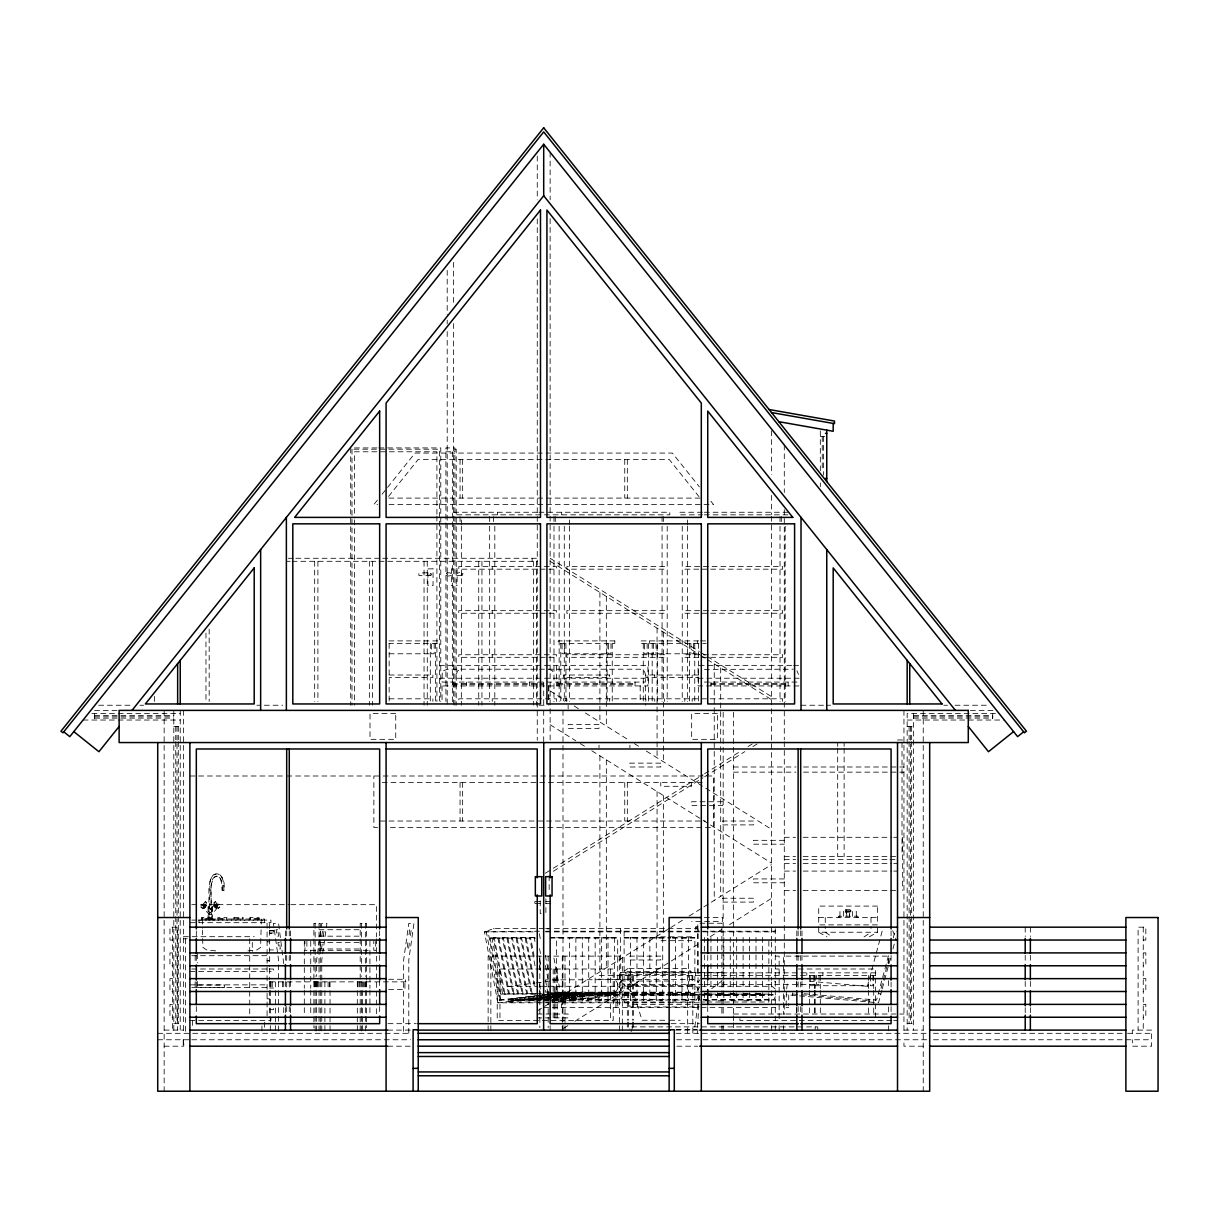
<?xml version="1.0" encoding="UTF-8"?>
<svg xmlns="http://www.w3.org/2000/svg" width="1219" height="1219" viewBox="0 0 1219 1219"><rect width="100%" height="100%" fill="white"/><g stroke="black" fill="none" stroke-linecap="round" stroke-linejoin="round"><path stroke-width="0.75" stroke-dasharray="5 3.75" d="M203.223 906.159L204.457 904.65L205.295 906.433L204.076 907.195L203.223 906.159L204.457 904.65M204.076 907.195L203.238 905.412M694.83 1026.794L699.34 994.11L697.283 1033.316M786.133 1005.751L786.362 992.159M786.636 988.959L787.779 980.99M792.548 995.283L792.777 992.723M869.543 1002.018L869.756 999.458M620.471 928.726L620.898 996.609L619.953 999.047L617.683 1000.052M545.685 928.604L697.984 928.604L698.091 996.609L697.146 999.047L694.876 1000.052M775.284 996.609L774.339 999.047L772.069 1000.052M456.211 674.366L457.719 670.724L461.361 669.216M894.197 934.318L892.704 930.706M319.972 948.976L320.871 942.546M321.77 936.177L322.669 929.731M321.511 948.976L322.425 942.546M323.309 936.177L324.224 929.731M867.273 986.75L882.602 929.548M804.037 993.714L876.583 1000.052L888.712 954.767M893.222 937.975L895.036 931.209L897.519 931.88M881.047 988.35L887.341 964.869M887.828 963.056L889.763 955.833M881.916 990.072L878.503 1002.81L786.133 994.719M882.297 988.685L891.18 955.528M892.948 948.931L895.843 938.097M200.937 906.936L202.415 908.292L206.712 903.035L206.255 902.197L205.249 901.679L200.937 906.936L202.415 908.292M205.249 901.679L206.712 903.035M208.678 911.766L209.958 914.082L211.771 914.631L216.921 908.338L215.641 906.022L213.828 905.473L208.678 911.766L211.451 913.199L211.771 914.631M213.828 905.473L215.108 907.789L216.921 908.338M775.284 930.387L774.857 931.209M631.061 1031.685L632.783 1026.794M620.471 990.59L621.842 987.299L624.113 986.293L666.945 986.293M697.664 990.59L697.664 988.015L695.714 986.415L668.804 986.293M214.285 904.132L214.544 906.128L219.725 905.565L219.572 904.33L214.285 904.132L215.458 905.565L214.544 906.128M218.094 905.245L218.551 904.132M213.889 903.035L215.367 901.679L219.816 907.454L218.201 908.292L213.889 903.035L215.367 901.679M218.201 908.292L219.664 906.936M620.471 931.209L620.898 930.387L621.324 931.209M697.664 931.209L698.091 930.387L698.517 931.209M214.864 905.336L214.133 906.342L216.266 908.018L214.514 905.869L216.113 905.9L216.997 907.012L216.266 908.018M377.402 500.125L373.867 504.529L377.661 504.529M382.096 494.244L415.039 453.072L672.355 453.072L699.416 486.884M205.874 906.128L206.133 904.132L200.845 904.33L200.693 905.565L205.874 906.128L205.112 904.33L206.133 904.132M215.153 905.687L215.992 904.65L217.211 905.412L216.373 907.195L215.153 905.687L216.373 907.195M215.153 906.433L215.992 904.65M216.373 906.433L217.211 905.412M203.847 907.439L205.996 905.793L205.371 907.485L203.756 907.545L205.615 905.336L203.466 906.982L204.152 908.018M699.706 986.75L698.091 989.737L697.984 988.853L698.517 990.59M534.821 901.588L534.821 903.37M711.667 988.655L721.892 981.036L721.892 923.24L697.817 923.24L697.817 972.457M699.706 979.908L698.091 982.544L697.146 980.366L694.876 979.619L624.113 979.619L621.842 980.366L620.898 982.544L619.953 980.366L617.683 979.619L545.304 979.908M864.058 936.908L870.991 932.23M545.304 873.276L551.75 869.254M553.35 868.248L702.997 774.735M704.597 773.73L739.994 751.605M748.039 746.577L752.87 743.56M553.35 871.28L703.013 777.752M704.628 776.747L744.855 751.605M752.9 746.577L757.73 743.56M537.259 1010.993L682.61 920.147M689.07 916.109L771.429 864.637M563.635 1028.287L568.465 1025.27M574.911 1021.248L698.944 943.719M710.22 936.68L721.496 929.625M729.541 924.596L771.429 898.418M204.076 906.433L205.31 905.687M869.36 936.771L877.528 932.23L877.528 926.714M506.952 986.75L534.349 983.078M545.304 986.75L546.92 986.293M699.416 1002.81L497.87 1002.81L484.431 931.88L540.779 931.209L539.011 931.88M544.36 994.11L500.765 994.11L490.16 938.097L537.396 937.426M493.314 937.761L494.183 937.426L504.803 993.439L503.919 993.775L493.314 937.761L498.739 937.426L509.344 993.439L503.919 993.775M502.411 937.761L503.279 937.426L513.9 993.439L513.016 993.775L502.411 937.761L507.835 937.426L518.441 993.439L513.016 993.775M511.508 937.761L512.376 937.426L522.997 993.439L522.113 993.775L511.508 937.761L516.932 937.426L527.537 993.439L522.113 993.775M520.604 937.761L521.473 937.426L532.093 993.439L531.21 993.775L520.604 937.761L526.029 937.426L534.867 984.099M535.004 965.768L529.701 937.761L530.57 937.426L534.821 959.841M529.701 937.761L535.126 937.426M500.765 994.11L544.223 993.439M541.19 993.439L540.307 993.775L539.255 988.167M547.361 928.726L548.428 929.046M544.116 928.604L493.436 928.604L487.905 930.706L500.399 999.047L501.497 1000.052M430.475 573.357C427.503 579.086 440.181 570.629 418.894 573.357L418.894 575.429L430.475 575.429M451.457 573.357C443.792 570.721 443.792 578.065 451.457 575.429M446.565 575.429L447.586 574.393L446.565 573.357M462.001 573.357C459.395 579.894 468.294 568.983 457.11 573.357M704.475 669.383L793.295 669.216M536.208 982.849L562.233 979.619M486.183 931.209L499.226 1000.052L544.253 994.475M546.142 994.247L551.765 993.561M553.639 993.317L563.026 992.159L563.193 995.283M617.683 1002.018L508.765 1002.018L508.597 999.458L540.52 995.512M542.394 995.283L548.017 994.582M549.906 994.354L563.041 992.723M552.177 994.354L510.868 999.458L510.959 1000.738L538.036 997.95M554.051 994.11L565.311 992.723L565.387 994.003L579.04 994.003L578.964 992.723L497.87 1002.81M537.945 996.67L515.424 999.458L515.5 1000.738M539.834 996.441L569.867 992.723L569.943 994.003L539.91 997.721M510.959 1000.738L574.408 992.723L574.499 994.003L553.837 996.563M508.765 1002.018L540.672 998.071M542.546 997.843L583.505 992.723L583.596 994.003M519.98 999.458L520.056 1000.738L544.451 997.721M546.341 997.492L551.963 996.792M520.056 1000.738L537.747 999.108M539.621 998.879L579.04 994.003M529.076 999.458L529.153 1000.738L544.162 998.879M545.67 998.529L592.602 992.723L592.693 994.003L606.331 994.003L606.254 992.723L553.685 999.23M529.153 1000.738L597.158 992.723L597.234 994.003M545.762 999.809L551.384 999.108M553.258 998.879L592.693 994.003M544.68 1000.509L552.177 999.58M553.411 999.824L613.066 992.449C620.09 992.464 619.237 978.735 612.273 979.619M553.776 1000.509L606.331 994.003M552.451 1002.81L617.774 994.719L617.606 992.159L547.346 1000.738L547.27 999.458L601.698 992.723L601.79 994.003M247.868 950.881L256.828 949.967L260.607 947.422L261.171 926.486M820.311 436.57L824.821 436.57M376.976 447.922L350.706 447.922L350.706 705.237M378.85 447.922L440.775 447.922L440.775 701.458M353.891 449.202L439.48 449.202L439.48 701.443M454.916 449.202L456.211 449.202L456.211 705.237M445.91 451.777L454.916 451.777M700.148 498.099L387.246 498.099L418.132 459.502L669.261 459.502L698.959 496.605M389.044 504.529L713.526 504.529L710.007 500.125M453.636 512.254L537.061 512.254M538.966 512.254L669.78 512.254L669.78 514.829L453.636 514.829M702.434 512.254L679.669 512.254L679.669 514.829L702.525 514.829M704.323 512.254L787.748 512.254M704.323 514.829L787.748 514.829M288.263 558.272L293.977 558.272M295.836 558.272L380.892 558.272M382.781 558.272L537.259 558.272M286.374 561.304L290.183 561.304M292.042 561.304L377.616 561.304M379.002 561.304L537.259 561.304M452.356 568.862L451.457 568.862L451.457 585.592L452.356 585.592M456.211 568.862L457.11 568.862L457.11 585.592L456.211 585.592M536.969 569.182L458.786 569.182L458.786 566.606L556.565 566.606L556.565 569.182L538.874 569.182M698.731 569.182L684.819 569.182L684.819 566.606L782.598 566.606L782.598 569.182L700.62 569.182M457.11 575.429L462.001 575.429M536.969 613.248L458.786 613.248L458.786 610.673L556.565 610.673L556.565 613.248L538.874 613.248M698.731 613.248L684.819 613.248L684.819 610.673L782.598 610.673L782.598 613.248L700.62 613.248M388.968 640.904L438.032 640.904L438.032 643.48L388.968 643.48M698.655 640.904L640.722 640.904L640.722 643.48L706.212 643.48M700.544 640.904L706.212 640.904M389.151 653.78L430.322 653.78M565.936 653.78L607.108 653.78M648.432 653.78L698.487 653.78M536.969 657.315L458.786 657.315L458.786 654.74L556.565 654.74L556.565 657.315L538.874 657.315M698.731 657.315L684.819 657.315L684.819 654.74L782.598 654.74L782.598 657.315L700.62 657.315M439.48 665.361L647.914 665.361L647.914 685.947L439.48 685.947M791.664 665.361L698.091 665.361L698.091 685.947L801.02 685.947M793.539 665.361L799.146 665.361M389.151 675.006L432.882 675.006L432.882 677.581L389.151 677.581M698.487 675.006L645.857 675.006L645.857 677.581L698.487 677.581M439.48 678.221L647.914 678.221M698.091 678.221L799.146 678.221M704.43 682.076L798.445 682.076M452.356 683.371L543.704 683.371M557.845 683.371L635.053 683.371M710.951 683.371L788.16 683.371M452.356 684.651L543.704 684.651M557.845 684.651L635.053 684.651M710.951 684.651L788.16 684.651M389.151 698.807L432.882 698.807L432.882 701.382M98.663 705.237L132.353 705.237M139.88 705.237L143.644 705.237M256.874 705.237L260.653 705.237M264.325 705.237L282.701 705.237M539.088 705.237L544.527 705.237M801.02 705.237L830.52 705.237M943.75 705.237L947.513 705.237M955.041 705.237L986.872 705.237M94.533 710.387L117.009 710.387M970.385 710.387L992.86 710.387M91.974 713.603L180.229 713.603M995.42 713.603L907.165 713.603L907.165 1030.101M94.655 715.538L173.799 715.538M913.595 715.538L992.738 715.538M94.655 716.818L173.799 716.818M913.595 716.818L992.738 716.818M94.655 718.113L173.799 718.113M913.595 718.113L992.738 718.113M83.075 720.033L180.229 720.033M907.165 720.033L1004.319 720.033M173.799 726.463L180.229 726.463M907.165 726.463L913.595 726.463M897.519 739.979L902.654 739.979M733.472 766.995L795.977 766.995M803.55 766.995L903.949 766.995M733.472 772.145L795.977 772.145M803.55 772.145L903.949 772.145M189.89 776L285.002 776M286.892 776L713.526 776L713.526 827.472L389.044 827.472M382.202 782.43L705.192 782.43M380.298 821.027L705.192 821.027M377.661 827.472L373.867 827.472L373.867 776M784.289 837.301L795.611 837.301M803.169 837.301L891.851 837.301M893.74 837.301L897.519 837.301M784.289 840.333L753.418 840.333L753.418 844.188L784.289 844.188M784.289 856.591L795.611 856.591M803.169 856.591L895.63 856.591M784.289 859.639L795.611 859.639M803.169 859.639L888.072 859.639M889.961 859.639L895.63 859.639M784.289 863.494L795.611 863.494M803.169 863.494L891.851 863.494M893.74 863.494L897.519 863.494M784.289 871.082L795.611 871.082M803.169 871.082L891.851 871.082M893.74 871.082L897.519 871.082M784.289 878.929L753.418 878.929L753.418 882.785L784.289 882.785M784.289 890.373L795.611 890.373M803.169 890.373L897.519 890.373M535.339 901.451L540.23 901.451M545.883 901.451L550.775 901.451M535.339 903.508L540.23 903.508M545.883 903.508L550.775 903.508M191.794 904.666L288.873 904.666M290.777 904.666L376.442 904.666L376.442 936.832M206.62 905.473L204.807 906.022L203.527 908.338L209.424 914.631C215.672 912.498 206.94 901.831 204.274 908.338L203.527 908.338M211.405 908.46L208.906 908.46L208.906 886.381L210.902 878L213.538 874.77L217.104 873.81L219.877 874.77L222.224 877.497L223.976 881.87L224.494 890.281L222.01 890.281L221.523 882.251L220.167 878.701L216.312 876.202L217.104 876.202L214.864 876.979C206.636 886.122 213.995 906.646 211.375 919.278M845.895 909.724L850.222 909.724M846.9 916.216A13.439 1.569 90 0 0 845.194 912.162L845.194 910.852L850.847 910.852L850.847 912.162A13.439 1.387 90 0 0 849.353 916.216A12.022 1.234 -90 0 1 850.847 910.852M845.818 911.507L850.298 911.507M211.771 911.766L209.013 913.199L208.678 914.631M845.194 912.162L850.847 912.162M541.129 913.671L540.23 913.671L540.23 898.799M233.957 917.526L242.962 917.526L242.962 919.461M250.032 919.461L250.032 917.526L259.037 917.526L259.037 919.461M704.369 917.526L722.532 917.526L722.532 921.381L691.661 921.381M818.711 917.526L877.528 917.526M210.719 918.821L201.866 918.821L201.866 917.526M217.942 918.821L226.795 918.821M234.033 918.821L242.886 918.821L242.886 917.526M258.961 918.821L250.108 918.821L250.108 917.526M191.764 920.101L270.938 920.101L270.938 922.676L189.89 922.676M697.817 926.653L695.775 926.653L695.775 929.503L697.817 929.503M695.775 927.72L697.817 927.72M319.028 929.731L361.464 929.731M269.658 930.402L273.513 930.402L273.513 933.48L269.658 933.48M269.658 930.905L273.513 930.905M545.563 931.209L699.416 931.209M701.306 931.209L775.284 931.209M484.431 931.88L535.248 931.88M545.563 931.88L775.284 931.88M818.711 926.714L818.711 932.23L877.528 932.23M269.658 932.962L273.513 932.962M319.028 936.177L361.464 936.177M183.444 936.695L254.207 936.695M550.135 937.426L617.683 937.426L617.774 1007.595M624.113 937.426L670.663 937.426M672.355 937.426L694.876 937.426L694.876 1002.018L672.522 1002.018M556.565 937.761L562.995 937.761M569.425 937.761L575.871 937.761M582.301 937.761L588.731 937.761M595.162 937.761L601.592 937.761M608.022 937.761L614.467 937.761M630.543 937.761L636.973 937.761M643.403 937.761L649.849 937.761M656.279 937.761L662.709 937.761M672.355 937.761L675.57 937.761M682.015 937.761L688.445 937.761M490.16 938.097L535.644 938.097M550.135 938.097L617.683 938.097M624.113 938.097L670.663 938.097M672.522 938.097L694.876 938.097M183.444 938.752L187.177 938.752M172.519 940.047L169.944 940.047L169.944 927.171L177.654 927.171L177.654 1030.101M1143.254 940.047L1145.83 940.047L1145.83 927.171L1138.104 927.171L1138.104 1030.101M267.083 941.784L269.658 941.784M319.028 942.546L361.464 942.546M319.028 948.976L361.464 948.976M269.658 949.951L273.513 949.951M310.738 950.332L369.921 950.332M172.519 952.908L169.944 952.908L169.944 965.783L172.519 965.783M1143.254 952.908L1145.83 952.908L1145.83 965.783L1143.254 965.783M191.764 955.696L267.083 955.696M775.284 956.123L779.139 956.123L779.139 1020.455M267.083 960.694L269.658 960.694M267.083 960.816L269.658 960.816M191.764 968.998L267.083 968.998M269.658 968.998L273.513 968.998L273.513 971.573L269.658 971.573M549.449 968.998L497.23 968.998L497.23 1020.455L613.218 1020.455L613.218 968.998L550.302 968.998M775.284 968.998L779.139 968.998M798.308 968.998L875.562 968.998L875.562 976.343M189.89 971.573L267.083 971.573M721.892 972.457L619.313 972.457L620.471 981.036L633.804 994.11L642.078 1020.257L667.921 1020.257M619.313 974.499L686.846 974.499M172.519 978.644L169.944 978.644L169.944 991.504L172.519 991.504M1143.254 978.644L1145.83 978.644L1145.83 991.504L1143.254 991.504M388.617 979.284L405.577 979.284L405.577 981.859M629.903 979.284L599.017 979.284L599.017 975.429L876.278 975.429L876.278 972.853L624.753 972.853L624.753 975.429M620.471 981.036L673.574 981.036M269.658 981.859L408.792 981.859M628.608 984.434L631.183 984.434L631.183 975.429M632.478 984.434L670.541 984.434M672.446 984.434L702.891 984.434M704.795 984.434L815.176 984.434M189.89 984.861L267.083 984.861M197.341 985.074L224.494 985.074L224.494 987.527L197.341 987.527M632.341 985.714L629.766 985.714L629.903 975.429M633.636 985.714L687.668 985.714M814.521 985.714L868.568 985.714M508.308 986.293L537.96 986.293M539.819 986.293L617.683 986.293L619.953 987.299L621.324 990.59M701.306 986.293L772.069 986.293L775.177 988.853M191.764 987.436L267.083 987.436M269.658 988.03L273.513 988.03M388.678 989.584L404.937 989.584L404.937 981.859M545.563 992.159L699.416 992.159M550.135 992.723L617.683 992.723M624.113 992.723L694.876 992.723M550.135 993.439L617.683 993.439M624.113 993.439L670.663 993.439M672.355 993.439L694.876 993.439M531.21 993.775L535.766 993.775M556.565 993.775L562.995 993.775M569.425 993.775L575.871 993.775M582.301 993.775L588.731 993.775M595.162 993.775L601.592 993.775M608.022 993.775L614.467 993.775M630.543 993.775L636.973 993.775M643.403 993.775L649.849 993.775M656.279 993.775L662.709 993.775M669.14 993.775L675.57 993.775M682.015 993.775L688.445 993.775M704.521 993.775L710.951 993.775M717.397 993.775L723.827 993.775M730.257 993.775L736.687 993.775M743.118 993.775L749.548 993.775M755.993 993.775L762.424 993.775M556.565 994.003L562.995 994.003M582.301 994.003L588.731 994.003M608.022 994.003L614.467 994.003M630.543 994.003L636.973 994.003M643.403 994.003L649.849 994.003M656.279 994.003L662.709 994.003M672.355 994.003L675.57 994.003M682.015 994.003L688.445 994.003M704.521 994.003L710.951 994.003M717.397 994.003L723.827 994.003M730.257 994.003L736.687 994.003M743.118 994.003L749.548 994.003M755.993 994.003L762.424 994.003M550.135 994.11L617.683 994.11M624.113 994.11L670.663 994.11M672.522 994.11L702.449 994.11M703.18 994.11L708.818 994.11M710.692 994.11L768.854 994.11M543.704 994.719L705.1 994.719M706.944 994.719L775.284 994.719M543.704 994.948L667.083 994.948M668.987 994.948L705.054 994.948M706.944 994.948L775.284 994.948M553.883 995.283L617.683 995.283M624.113 995.283L670.663 995.283M672.522 995.283L694.876 995.283M701.306 995.283L705.054 995.283M706.929 995.283L768.854 995.283M267.083 998.772L269.658 998.91M508.597 999.458L617.683 999.458M624.113 999.458L670.663 999.458M672.355 999.458L694.876 999.458M703.18 999.458L768.854 999.458M499.226 1000.052L701.306 1000.052M703.165 1000.052L775.284 1000.052M538.249 1000.738L541.282 1000.738M562.995 1000.738L556.565 1000.738L556.565 937.426M672.355 1000.738L675.57 1000.738L675.57 937.426M624.113 1002.018L670.663 1002.018M701.306 1002.018L705.054 1002.018M706.929 1002.018L768.854 1002.018L768.854 992.723M172.519 1004.38L169.944 1004.38L169.944 1017.24L172.519 1017.24M699.081 1004.38L629.903 1004.38L629.903 1006.955L699.081 1006.955M1143.254 1004.38L1145.83 1004.38L1145.83 1017.24L1143.254 1017.24M543.704 1007.595L775.284 1007.595M786.133 1007.595L788.708 1007.595M269.658 1009.652L273.513 1009.652L273.513 1007.077M537.259 1014.025L568.145 1014.025L568.145 1017.88L537.259 1017.88M733.472 1014.025L903.949 1014.025M189.89 1020.455L270.938 1020.455L270.938 1017.88M669.673 1020.257L680.248 1020.257M891.82 1020.455L739.903 1020.455L739.903 1015.625M893.71 1020.455L897.519 1020.455M173.799 1023.67L180.229 1023.67M387.977 1023.67L416.319 1023.67M671.075 1023.67L699.416 1023.67M907.165 1023.67L913.595 1023.67M676.24 1029.461L697.177 1029.461M164.154 1030.101L183.444 1030.101M387.718 1030.101L411.702 1030.101M675.692 1030.101L698.319 1030.101M903.949 1030.101L923.24 1030.101M157.723 1033.316L410.681 1033.316M676.073 1033.316L929.686 1033.316M933.449 1033.316L1122.105 1033.316M1127.499 1033.316L1151.62 1033.316M157.723 1039.761L189.89 1039.761M191.764 1039.761L410.681 1039.761M676.713 1039.761L929.686 1039.761M933.449 1039.761L1122.105 1039.761M1125.884 1039.761L1151.62 1039.761M164.154 1046.192L183.749 1046.192L183.749 1039.761M387.718 1046.192L410.544 1046.192M676.85 1046.192L697.786 1046.192M923.24 1046.192L903.949 1046.192L903.949 1039.761M809.294 981.249L866.953 986.293M792.655 994.003L869.65 1000.738M215.656 950.881L206.697 949.967L202.918 947.422L202.354 930.219M548.84 669.216L552.481 670.724L553.99 674.366M493.436 928.604L494.259 928.726M624.113 1000.052L621.842 999.047L620.898 996.609M546.92 1000.052L545.304 999.595M558.348 986.293L559.46 987.299L553.258 954.538M878.35 993.439L880.834 994.11M214.483 905.793L216.616 907.485M818.711 932.23L826.878 936.771M215.992 905.412L217.226 906.159M550.135 558.272L699.264 651.479M700.864 652.485L705.679 655.487M707.279 656.492L771.429 696.582M550.135 561.304L699.264 654.512M700.864 655.517L705.679 658.519M707.279 659.525L771.429 699.615M550.135 690.944L566.165 700.971M574.179 705.984L578.995 708.986M585.41 712.993L628.714 740.055M634.307 743.56L639.929 747.079M646.344 751.087L771.429 829.255M550.135 724.726L575.81 740.786M580.259 743.56L585.455 746.805M591.824 750.782L771.429 863.037M825.248 932.23L832.196 936.908M699.706 999.595L698.091 996.609M204.457 905.412L205.295 906.433M796.936 670.724L798.445 674.366M774.857 980.99L775.284 982.544M201.866 904.132L202.324 905.245M545.35 955.406L548.52 972.152M553.106 996.334L553.807 1000.052M539.362 933.754L540.779 941.22M545.381 965.478L548.565 982.27M539.529 948.626L540.931 956.107M545.533 980.366L548.017 993.439L546.249 994.11L545.548 990.377M539.529 958.637L540.946 966.103M539.377 959.841L540.779 967.307M534.242 937.761L534.958 941.495M539.56 965.768L540.962 973.234M539.423 984.099L540.84 991.58M525.145 937.761L534.699 988.167M516.048 937.761L526.669 993.775M506.952 937.761L517.572 993.775M497.855 937.761L508.475 993.775M491.912 937.426L502.518 993.439M562.325 980.99L562.919 990.59M588.137 994.003L588.061 992.723L533.617 999.458L533.693 1000.738M524.52 999.458L524.597 1000.738M1143.254 927.171L1143.254 1030.101M1132.314 1033.316L1132.314 1030.101L1151.62 1030.101L1151.62 1046.192L1132.314 1046.192L1132.314 1039.761M1030.36 927.171L1030.36 936.542M1030.36 955.254L1030.36 962.736M1030.36 981.447L1030.36 988.929M1030.36 1007.656L1030.36 1013.263M1025.209 927.171L1025.209 936.542M1025.209 955.254L1025.209 962.736M1025.209 981.447L1025.209 988.929M1025.209 1007.656L1025.209 1013.263M992.738 713.603L992.738 720.033M923.24 710.387L923.24 1091.218M913.595 713.603L913.595 1030.101M911.66 726.463L911.66 739.72M911.66 741.609L911.66 1023.67M910.38 726.463L910.38 1023.67M909.1 726.463L909.1 739.72M909.1 741.609L909.1 1023.67M903.949 710.387L903.949 1033.316M902.654 837.301L902.654 890.373M902.014 742.554L902.014 852.111M891.074 930.844L891.074 936.527M891.074 955.467L891.074 963.056M891.074 981.996L891.074 989.569M891.074 1006.62L891.074 1014.208M888.422 963.665L888.422 956.123L783.558 956.123L783.558 991.9M888.422 980.609L888.422 988.137M888.422 1006.97L888.422 1014.498M888.422 1025.789L888.422 1031.442M875.562 978.187L875.562 1002.079M875.562 1003.907L875.562 1020.455M873.703 975.429L873.703 988.502M873.703 990.361L873.703 1014.65M872.941 975.429L872.941 985.714L870.366 985.714L870.366 975.429M870.991 917.526L870.991 928.558M868.568 975.429L868.568 988.502M868.568 990.361L868.568 1014.65M857.932 917.526L857.932 916.216L838.322 916.216L838.322 917.526M856.622 916.216L856.622 917.526M856.287 916.216L856.287 911.324L852.614 911.324L852.614 916.216M844.127 742.554L844.127 746.348M844.127 748.237L844.127 856.591M843.624 916.216L843.624 911.324L839.952 911.324L839.952 916.216M839.617 916.216L839.617 917.526M837.682 742.554L837.682 746.348M837.682 748.237L837.682 856.591M825.248 917.526L825.248 928.558M823.541 436.57L823.541 475.166M822.886 972.853L822.886 975.429M822.246 436.57L822.246 471.479M820.311 430.856L820.311 473.322M820.311 482.968L820.311 486.747M820.311 975.429L820.311 988.502M820.311 990.361L820.311 1014.65M819.031 975.429L819.031 984.434L816.456 984.434L816.456 975.429M817.751 1029.461L817.751 1026.886L629.903 1026.886L629.903 1029.461M815.176 975.429L815.176 988.502M815.176 990.361L815.176 1014.65M815.176 1026.886L815.176 1029.461M814.521 975.429L814.521 988.502M814.521 990.361L814.521 1014.65M813.241 975.429L813.241 985.714L810.665 985.714L810.665 975.429M809.37 975.429L809.37 988.502M809.37 990.361L809.37 1014.65M806.81 972.853L806.81 975.429M801.98 930.92L801.98 936.542M801.98 955.254L801.98 962.736M801.98 981.447L801.98 988.929M801.98 1007.656L801.98 1013.263M800.7 930.844L800.7 936.527M800.7 955.467L800.7 963.056M800.7 981.996L800.7 989.569M800.7 1006.62L800.7 1014.208M798.125 930.844L798.125 936.527M798.125 955.467L798.125 963.056M798.125 981.996L798.125 989.569M798.125 1006.62L798.125 1014.208M796.83 930.92L796.83 936.542M796.83 955.254L796.83 962.736M796.83 981.447L796.83 988.929M796.83 1007.656L796.83 1013.263M796.434 981.859L796.434 989.203M796.434 1007.595L796.434 1013.111M788.708 994.948L788.708 1005.782M788.16 682.076L788.16 685.947M785.173 526.242L785.173 701.428M784.289 444.996L784.289 492.552M784.289 509.664L784.289 739.811M784.289 741.716L784.289 1014.452M783.558 993.79L783.558 1014.498M783.558 1025.789L783.558 1031.442M782.598 701.382L782.598 698.807L563.361 698.807L563.361 701.382M781.318 516.536L781.318 521.686M780.023 516.536L780.023 521.686M780.023 526.242L780.023 701.428M779.139 1025.789L779.139 1031.442M775.284 928.726L775.284 1020.455M775.284 1025.789L775.284 1031.442M771.429 430.81L771.429 474.587M771.429 495.356L771.429 514.54M771.429 516.231L771.429 940.611M771.429 942.104L771.429 980.35M771.429 982.011L771.429 1014.406M771.429 1025.728L771.429 1031.426M768.854 941.159L768.854 989.706M762.424 937.426L762.424 989.706M762.424 992.723L762.424 1000.738L755.993 1000.738L755.993 992.723M755.993 937.426L755.993 989.706M749.548 937.426L749.548 989.706M749.548 992.723L749.548 1000.738L743.118 1000.738L743.118 992.723M743.118 937.426L743.118 989.706M736.687 937.426L736.687 989.706M736.687 992.723L736.687 1000.738L730.257 1000.738L730.257 992.723M733.472 712.292L733.472 940.245M733.472 942.135L733.472 980.137M733.472 982.026L733.472 1014.33M733.472 1015.777L733.472 1021.034M733.472 1022.802L733.472 1028.059M730.257 937.426L730.257 989.706M723.827 937.426L723.827 989.706M723.827 992.723L723.827 1000.738L717.397 1000.738L717.397 992.723M723.172 712.292L723.172 940.245M723.172 942.135L723.172 980.137M723.172 982.026L723.172 1014.33M723.172 1025.728L723.172 1031.426M721.892 982.072L721.892 1014.345M721.892 1025.728L721.892 1031.426M720.688 667.89L720.688 896.346M717.397 937.426L717.397 989.706M714.243 663.883L714.243 900.369M710.951 682.076L710.951 685.947M710.951 937.426L710.951 989.706M710.951 992.723L710.951 1000.738L704.521 1000.738L704.521 992.723M707.736 930.844L707.736 936.786M707.736 955.467L707.736 963.452M707.736 980.594L707.736 989.569M707.736 1006.62L707.736 1014.878M704.521 937.426L704.521 989.706M698.487 643.48L698.487 701.504M697.329 640.904L697.329 643.48M695.394 972.853L695.394 975.429M694.754 643.48L694.754 701.504M693.474 643.48L693.474 653.78M692.819 975.429L692.819 1033.316M692.179 675.006L692.179 677.581M692.179 698.807L692.179 701.382M692.042 975.429L692.042 985.714L689.466 985.714L689.466 975.429M691.661 782.43L691.661 786.301L660.774 786.301L660.774 782.43M690.899 643.48L690.899 653.78M689.604 643.48L689.604 701.504M688.445 937.426L688.445 1000.738L682.015 1000.738L682.015 937.426M687.668 975.429L687.668 1033.316M687.394 519.964L687.394 525.115M687.394 526.242L687.394 701.428M684.819 698.807L684.819 701.382M682.244 526.242L682.244 701.428M667.204 526.242L667.204 701.428M664.645 698.807L664.645 701.382M663.502 632.158L663.502 761.814M663.502 795.58L663.502 932.093M663.349 516.536L663.349 521.686M662.709 937.426L662.709 1000.738L656.279 1000.738L656.279 937.426M662.069 516.536L662.069 521.686M662.069 526.242L662.069 701.428M657.315 643.48L657.315 701.504M657.071 628.135L657.071 757.791M657.071 791.573L657.071 936.116M656.035 643.48L656.035 653.78M654.74 675.006L654.74 677.581M654.74 698.807L654.74 701.382M653.46 643.48L653.46 653.78M652.18 643.48L652.18 701.504M649.849 937.426L649.849 1000.738L643.403 1000.738L643.403 937.426M649.605 640.904L649.605 643.48M648.432 643.48L648.432 701.504M647.152 643.48L647.152 653.78L644.577 653.78L644.577 643.48M645.857 698.807L645.857 701.382M645.339 685.947L645.339 705.237M643.282 643.48L643.282 701.504M640.188 685.947L640.188 701.733M636.973 937.426L636.973 1000.738L630.543 1000.738L630.543 937.426M635.053 682.076L635.053 685.947M633.636 975.429L633.636 1020.242M633.636 1022.116L633.636 1027.724M632.478 975.429L632.478 1020.242M632.478 1022.116L632.478 1027.724M629.903 745.129L629.903 747.704M628.486 975.429L628.486 1020.242M628.486 1022.116L628.486 1027.724M627.328 459.502L627.328 498.099M627.328 782.43L627.328 821.027M627.328 975.429L627.328 1020.242M627.328 1022.116L627.328 1027.724M625.911 972.853L625.911 975.429M624.753 459.502L624.753 498.099M624.753 782.43L624.753 821.027M624.113 931.209L624.113 1002.81M622.315 1023.914L622.315 956.123L488.133 956.123L488.133 1023.914M622.315 1025.789L622.315 1031.442M619.587 956.123L619.587 1023.914M619.587 1025.789L619.587 1031.442M615.945 994.948L615.945 1007.595M614.467 937.426L614.467 1000.738L608.022 1000.738L608.022 937.426M612.243 643.48L612.243 701.504M610.963 643.48L610.963 653.78L608.388 653.78L608.388 643.48M610.49 968.998L610.49 1020.455M609.683 698.807L609.683 701.382M607.108 643.48L607.108 701.504M606.331 596.426L606.331 726.067M606.331 759.848L606.331 967.825M601.592 937.426L601.592 1000.738L595.162 1000.738L595.162 937.426M599.9 592.404L599.9 722.044M599.9 755.826L599.9 971.848M599.017 745.129L599.017 747.704M599.017 994.719L599.017 998.59L568.145 998.59L568.145 994.719M588.731 937.426L588.731 1000.738L582.301 1000.738L582.301 937.426M575.871 937.426L575.871 1000.738L569.425 1000.738L569.425 937.426M569.425 519.964L569.425 525.115M569.425 526.242L569.425 701.428M568.145 705.237L568.145 709.092M566.85 698.807L566.85 701.382M565.936 643.48L565.936 701.504M565.006 956.123L565.006 1023.914M565.006 1025.789L565.006 1031.442M564.641 643.48L564.641 653.78L562.066 653.78L562.066 643.48M564.29 526.242L564.29 701.428M562.995 710.387L562.995 1031.426M562.279 956.123L562.279 1023.914M562.279 1025.789L562.279 1031.442M561.715 512.254L561.715 514.829M561.365 994.948L561.365 1007.595M560.786 643.48L560.786 701.504M559.14 526.242L559.14 701.428M557.845 682.076L557.845 685.947M557.266 968.998L557.266 1020.455M556.565 665.361L556.565 685.947M556.565 701.382L556.565 698.807L458.786 698.807L458.786 701.382M555.91 968.998L555.91 1020.455M555.285 516.536L555.285 521.686M554.538 968.998L554.538 1020.455M553.99 516.536L553.99 521.686M553.99 526.242L553.99 701.733M553.182 968.998L553.182 1020.455M550.135 152.299L550.135 199.87M550.135 218.689L550.135 743.666M550.135 1025.728L550.135 1031.426M549.159 875.791L549.159 892.704M548.84 685.947L548.84 705.237M548.672 685.947L548.672 701.733M548.169 956.123L548.169 1027.678M545.883 898.799L545.883 913.671M543.704 682.076L543.704 705.237M543.704 710.387L543.704 742.554M539.834 956.123L539.834 1027.678M537.259 156.108L537.259 199.87M537.259 218.902L537.259 700.316M537.259 702.22L537.259 740.283M536.619 561.304L536.619 705.237M533.404 561.304L533.404 705.237M532.124 558.272L532.124 561.304M529.549 682.076L529.549 685.947M499.958 968.998L499.958 1020.455M497.382 512.254L497.382 514.829M494.807 526.242L494.807 705.237M493.527 516.536L493.527 521.686M492.232 566.606L492.232 569.182M492.232 610.673L492.232 613.248M492.232 654.74L492.232 657.315M492.232 698.807L492.232 701.382M490.861 956.123L490.861 1023.914M490.861 1025.789L490.861 1031.442M489.657 516.536L489.657 521.686M489.657 526.242L489.657 701.428M488.133 1025.789L488.133 1031.442M481.947 561.304L481.947 705.237M478.732 561.304L478.732 705.237M466.496 682.076L466.496 685.947M462.641 459.502L462.641 498.099M462.641 782.43L462.641 821.027M461.361 519.964L461.361 525.115M461.361 526.242L461.361 705.237M460.066 459.502L460.066 498.099M460.066 516.536L460.066 521.686M460.066 782.43L460.066 821.027M454.916 705.237L454.916 447.922L445.91 447.922L445.91 701.458M453.636 262.344L453.636 302.8M453.636 323.523L453.636 705.237M452.356 451.777L452.356 705.237M447.205 270.389L447.205 314.532M447.205 320.155L447.205 323.949M447.205 331.538L447.205 705.237M442.055 685.947L442.055 701.733M436.905 514.205L436.905 451.777L354.561 451.777L354.561 517.984M436.905 516.094L436.905 701.458M435.457 643.48L435.457 701.504M434.177 643.48L434.177 653.78L431.602 653.78L431.602 643.48M430.322 643.48L430.322 701.504M427.259 561.304L427.259 705.237M424.044 561.304L424.044 705.237M408.792 1033.316L408.792 959.993L413.942 923.362L408.792 923.362L403.641 959.993L403.641 1033.316M389.151 643.48L389.151 701.504M379.658 930.844L379.658 936.786M379.658 955.467L379.658 963.452M379.658 980.594L379.658 989.569M379.658 1006.62L379.658 1014.878M376.442 938.721L376.351 1014.543M375.711 941.327L375.711 950.332L373.776 950.332L373.776 941.327M372.587 561.304L372.587 705.237M369.921 941.327L369.921 988.259M369.921 990.148L369.921 1014.543M369.357 561.304L369.357 705.237M366.614 980.03L366.614 923.362L360.199 923.362L360.199 980.03M366.614 981.859L366.614 1027.815M365.959 981.859L365.959 989.584M365.35 923.362L365.35 976.389M365.35 981.859L365.35 1005.751M365.35 1007.595L365.35 1024.128M365.35 1025.971L365.35 1031.487M364.679 981.859L364.679 989.584M363.414 981.859L363.414 989.584M362.47 981.859L362.47 1031.487M361.464 923.362L361.464 976.389M361.464 981.859L361.464 1005.751M361.464 1007.595L361.464 1024.128M361.464 1025.971L361.464 1031.487M360.199 981.859L360.199 1031.487M359.255 981.859L359.255 989.584M357.975 981.859L357.975 989.584M357.319 981.859L357.319 1031.487M354.561 519.873L354.561 705.237M352.001 449.202L352.001 705.237M330.044 981.859L330.044 1031.487M329.389 981.859L329.389 989.584M328.109 981.859L328.109 989.584M324.894 981.859L324.894 1031.487M321.77 980.03L321.77 959.993L326.921 923.362L321.77 923.362L316.62 959.993L316.62 976.389M321.77 981.859L321.77 1005.751M321.77 1007.595L321.77 1024.128M321.77 1025.971L321.77 1031.487M320.292 980.03L320.292 923.362L313.892 923.362L313.892 980.03M320.292 981.859L320.292 1031.487M319.028 923.362L319.028 976.389M319.028 981.859L319.028 1005.751M319.028 1007.595L319.028 1024.128M319.028 1025.971L319.028 1031.487M317.9 561.304L317.9 701.458M317.915 981.859L317.915 989.584M317.077 981.859L317.077 989.584M316.62 981.859L316.62 1005.751M316.62 1007.595L316.62 1024.128M316.62 1025.971L316.62 1031.487M315.812 981.859L315.782 989.584M315.142 923.362L315.142 976.389M315.142 981.859L315.142 1005.751M315.142 1007.595L315.142 1024.128M315.142 1025.971L315.142 1031.487M314.685 561.304L314.685 701.458M314.532 981.859L314.532 989.584M313.892 981.859L313.892 1027.815M310.738 941.327L310.738 988.259M310.738 990.148L310.738 1014.543M306.883 941.327L306.883 950.332L304.948 950.332L304.948 941.327M304.308 941.327L304.308 988.259M304.308 990.148L304.308 1014.543M290.564 930.92L290.564 936.542M290.564 955.254L290.564 962.736M290.564 981.447L290.564 988.929M290.564 1007.656L290.564 1013.263M289.269 930.844L289.269 936.527M289.269 955.467L289.269 963.056M289.269 981.996L289.269 989.569M289.269 1006.62L289.269 1014.208M286.694 930.844L286.694 936.527M286.694 955.467L286.694 963.056M286.694 981.996L286.694 989.569M286.694 1006.62L286.694 1014.208M285.414 930.92L285.414 936.542M285.414 955.254L285.414 962.736M285.414 981.447L285.414 988.929M285.414 1007.656L285.414 1013.263M283.722 963.635L278.572 923.362L273.422 923.362L278.572 959.993L278.572 980.03M283.722 981.859L283.722 989.584M283.722 1007.595L283.722 1013.111M282.427 981.859L282.427 989.584M278.572 981.859L278.572 1005.751M278.572 1007.595L278.572 1024.128M278.572 1025.971L278.572 1031.487M275.448 981.859L275.448 1031.487M272.233 981.859L272.233 989.584M270.953 981.859L270.953 989.584M270.313 981.859L270.313 1031.487M269.658 928.451L269.658 922.737L267.083 922.737L267.083 1017.88M269.658 930.31L269.658 966.499M269.658 968.389L269.658 979.832M269.658 981.722L269.658 1017.88M264.386 922.676L264.508 919.019L199.017 919.019L199.017 922.676M264.508 1022.299L264.508 1027.815M262.573 920.101L198.24 920.101M261.933 1025.971L261.933 1031.487M261.171 919.019L261.171 924.627M252.287 942.363L252.287 951.369M249.712 938.752L249.712 1014.406M234.033 917.526L233.957 919.461M226.871 919.461L226.871 917.526L217.866 917.526L217.866 919.461M223.93 890.281L223.397 881.596A12.617 7.238 -90 0 0 216.708 873.81A12.617 7.238 -90 0 0 210.018 881.596L209.485 908.46M222.574 890.281L222.117 882.51A10.224 5.866 -90 0 0 216.708 876.202A10.224 5.866 -90 0 0 211.298 882.51L210.826 908.46M213.935 920.101L213.935 919.278L206.514 919.278L206.514 920.101M212.258 920.101L212.38 906.829L208.068 906.829L208.068 919.278M210.796 919.461L210.796 917.526L201.79 917.526L201.79 919.461M209.18 629.111L209.18 701.428M209.058 906.829L209.058 919.278M208.19 919.278L208.19 920.101M205.965 633.103L205.965 701.443M202.354 919.019L202.354 928.345M197.341 953.685L197.341 962.919M197.341 981.386L197.341 989.066M196.32 930.844L196.32 936.527M196.32 955.467L196.32 963.056M196.32 981.996L196.32 989.569M196.32 1006.62L196.32 1014.208M195.162 955.528L195.162 962.98M195.162 981.615L195.162 989.066M192.45 1020.455L192.45 1027.815M185.379 938.752L185.379 1033.316M183.444 710.387L183.444 1033.316M183.444 1039.761L183.49 1046.192M183.231 1039.761L183.231 1046.192M180.229 710.387L180.229 1030.101M178.309 726.463L178.309 739.72M178.309 741.609L178.309 1023.67M177.014 726.463L177.014 1023.67M175.734 726.463L175.734 739.72M175.734 741.609L175.734 1023.67M173.799 710.387L173.799 1030.101M172.519 927.171L172.519 1030.101M164.154 710.387L164.154 1091.218M154.508 696.399L154.508 701.702M94.655 713.603L94.655 720.033M845.194 910.852A12.022 1.402 -90 0 1 847.053 916.216M442.238 673.025L442.055 682.076L645.339 682.076C645.674 677.764 646.649 669.444 640.188 669.216L447.205 669.216L443.564 670.724L442.238 673.025M407.893 942.546L406.994 948.976L408.533 948.976L409.447 942.546L407.893 942.546M409.691 929.731L408.792 936.177L410.331 936.177L411.245 929.731L409.691 929.731M628.075 968.374L623.686 971.634L691.264 971.634L686.876 968.374L628.075 968.374M608.525 992.723L554.066 999.351L554.249 1002.018L608.692 995.283L608.525 992.723M664.645 566.606L566.85 566.606L566.85 569.182L664.645 569.182L664.645 566.606M433.05 568.862L427.899 568.862L427.899 585.592L433.05 585.592L433.05 568.862M664.645 610.673L566.85 610.673L566.85 613.248L664.645 613.248L664.645 610.673M614.818 640.904L558.211 640.904L558.211 643.48L614.818 643.48L614.818 640.904M664.645 654.74L566.85 654.74L566.85 657.315L664.645 657.315L664.645 654.74M609.683 675.006L563.361 675.006L563.361 677.581L609.683 677.581L609.683 675.006M395.733 713.603L370.012 713.603L370.012 739.339L395.733 739.339L395.733 713.603M717.397 713.603L691.661 713.603L691.661 739.339L717.397 739.339L717.397 713.603M599.017 724.543L568.145 724.543L568.145 728.398L599.017 728.398L599.017 724.543M660.774 763.14L629.903 763.14L629.903 766.995L660.774 766.995L660.774 763.14M722.532 801.736L691.661 801.736L691.661 805.591L722.532 805.591L722.532 801.736M753.418 821.027L722.532 821.027L722.532 824.897L753.418 824.897L753.418 821.027M753.418 898.235L722.532 898.235L722.532 902.09L753.418 902.09L753.418 898.235M877.528 906.098L818.711 906.098L818.711 924.886L877.528 924.886L877.528 906.098M277.673 929.731L276.119 929.731L277.033 936.177L278.572 936.177L277.673 929.731M691.661 936.832L660.774 936.832L660.774 940.687L691.661 940.687L691.661 936.832M279.471 942.546L277.917 942.546L278.831 948.976L280.37 948.976L279.471 942.546M660.774 956.123L629.903 956.123L629.903 959.993L660.774 959.993L660.774 956.123"/><path stroke-width="1.5" d="M1023.64 731.811L1017.606 736.642L543.704 144.253L69.788 736.642L63.769 731.811M119.127 726.463L98.922 751.712L73.81 731.613M131.987 710.387L543.704 195.741L543.704 144.253M1013.583 731.613L988.472 751.712L968.282 726.463M825.461 433.354L826.756 433.354M825.461 478.381L826.756 478.381M386.088 748.984L537.259 748.984L537.259 877.802M701.306 748.984L550.135 748.984L550.135 877.802M157.723 917.526L189.89 917.526M386.088 917.526L418.254 917.526L418.254 1091.218M701.306 917.526L669.14 917.526L669.14 1091.218M897.519 917.526L929.686 917.526M189.89 927.171L386.088 927.171M701.306 927.171L897.519 927.171M929.686 927.171L1125.884 927.171M189.89 940.047L386.088 940.047M701.306 940.047L897.519 940.047M929.686 940.047L1125.884 940.047M189.89 952.908L386.088 952.908M701.306 952.908L897.519 952.908M929.686 952.908L1125.884 952.908M189.89 965.783L386.088 965.783M701.306 965.783L897.519 965.783M929.686 965.783L1125.884 965.783M189.89 978.644L386.088 978.644M701.306 978.644L897.519 978.644M929.686 978.644L1125.884 978.644M189.89 991.504L386.088 991.504M701.306 991.504L897.519 991.504M929.686 991.504L1125.884 991.504M189.89 1004.38L386.088 1004.38M701.306 1004.38L897.519 1004.38M929.686 1004.38L1125.884 1004.38M189.89 1017.24L386.088 1017.24M701.306 1017.24L897.519 1017.24M929.686 1017.24L1125.884 1017.24M286.694 1023.67L196.32 1023.67L196.32 1016.097M288.933 1023.67L379.658 1023.67L379.658 1016.097M418.208 1023.67L537.259 1023.67L537.259 894.853M669.185 1023.67L550.135 1023.67L550.135 894.853M798.46 1023.67L707.736 1023.67L707.736 1016.097M800.7 1023.67L891.074 1023.67L891.074 1016.097M418.254 1029.75L413.104 1029.75L413.104 1091.218M669.14 1029.75L674.29 1029.75L674.29 1091.218M189.89 1030.101L387.718 1030.101M417.355 1030.101L670.039 1030.101M699.676 1030.101L897.519 1030.101M929.686 1030.101L1125.884 1030.101M418.147 1033.316L669.246 1033.316M418.147 1039.761L669.246 1039.761M189.89 1046.192L387.718 1046.192M418.147 1046.192L669.246 1046.192M699.676 1046.192L897.519 1046.192M929.686 1046.192L1125.884 1046.192M418.254 1052.622L669.14 1052.622M418.254 1056.477L669.14 1056.477M413.104 1068.362L418.254 1068.362M669.14 1068.362L674.29 1068.362M418.254 1071.928L669.14 1071.928M418.254 1075.783L669.14 1075.783M769.082 409.508L834.466 421.043L834.466 423.648L771.52 412.555M778.819 421.683L833.186 431.267L833.186 423.42M543.704 195.741L955.406 710.387M1030.36 938.401L1030.36 953.38M1030.36 964.61L1030.36 979.573M1030.36 990.803L1030.36 1005.782M1030.36 1015.137L1030.36 1030.101M1025.209 938.401L1025.209 953.38M1025.209 964.61L1025.209 979.573M1025.209 990.803L1025.209 1005.782M1025.209 1015.137L1025.209 1030.101M929.686 742.554L929.686 1091.218L157.723 1091.218L157.723 742.554M909.74 663.593L909.74 703.957M907.165 660.378L907.165 703.957M897.519 742.554L897.519 1091.218M891.074 928.954L891.074 748.984L707.736 748.984L707.736 928.954M891.074 938.432L891.074 953.578M891.074 964.945L891.074 980.106M891.074 989.569L891.074 1004.73M826.756 430.124L826.756 481.596M826.756 549.556L826.756 710.387M801.98 938.401L801.98 953.38M801.98 964.61L801.98 979.573M801.98 990.803L801.98 1005.782M801.98 1015.137L801.98 1030.101M801.02 517.389L801.02 710.387M800.7 748.984L800.7 928.954M798.125 748.984L798.125 928.954M796.83 938.401L796.83 953.38M796.83 964.61L796.83 979.573M796.83 990.803L796.83 1005.782M796.83 1015.137L796.83 1030.101M707.736 938.432L707.736 953.578M707.736 964.945L707.736 980.106M707.736 989.569L707.736 1004.73M701.306 742.554L701.306 1091.218M543.765 742.554L543.628 1030.101M386.088 742.554L386.088 1091.218M379.658 928.954L379.658 748.984L196.32 748.984L196.32 928.954M379.658 938.432L379.658 953.578M379.658 964.945L379.658 980.106M379.658 989.569L379.658 1004.73M290.564 938.401L290.564 953.38M290.564 964.61L290.564 979.573M290.564 990.803L290.564 1005.782M290.564 1015.137L290.564 1030.101M289.269 748.984L289.269 928.954M286.694 748.984L286.694 928.954M286.374 517.389L286.374 710.387M285.414 938.401L285.414 953.38M285.414 964.61L285.414 979.573M285.414 990.803L285.414 1005.782M285.414 1015.137L285.414 1030.101M260.653 549.556L260.653 710.387M196.32 938.432L196.32 953.578M196.32 964.945L196.32 980.106M196.32 989.569L196.32 1004.73M189.89 742.554L189.89 1091.218M180.229 660.378L180.229 703.957M177.654 663.593L177.654 703.957M543.704 127.782L60.95 731.217L62.961 732.817L543.704 131.896L1024.432 732.817L1026.444 731.217L543.704 127.782M254.207 567.902L145.366 703.957L254.207 703.957L254.207 567.902M379.658 411.093L294.617 517.389L379.658 517.389L379.658 411.093M540.489 210.064L386.088 403.047L386.088 517.389L540.489 517.389L540.489 210.064M701.306 517.389L546.92 517.389L546.92 210.064L701.306 403.047L701.306 517.389M792.777 517.389L707.736 517.389L707.736 411.093L792.777 517.389M379.658 523.835L292.804 523.835L292.804 703.957L379.658 703.957L379.658 523.835M540.489 523.835L386.088 523.835L386.088 703.957L540.489 703.957L540.489 523.835M701.306 523.835L546.92 523.835L546.92 703.957L701.306 703.957L701.306 523.835M794.59 523.835L707.736 523.835L707.736 703.957L794.59 703.957L794.59 523.835M942.028 703.957L833.186 703.957L833.186 567.902L942.028 703.957M968.282 710.387L119.127 710.387L119.127 742.554L968.282 742.554L968.282 710.387M541.769 876.674L535.339 876.674L535.339 895.98L541.769 895.98L541.769 876.674M552.055 876.674L545.624 876.674L545.624 895.98L552.055 895.98L552.055 876.674M1158.05 917.526L1125.884 917.526L1125.884 1091.218L1158.05 1091.218L1158.05 917.526"/></g></svg>
